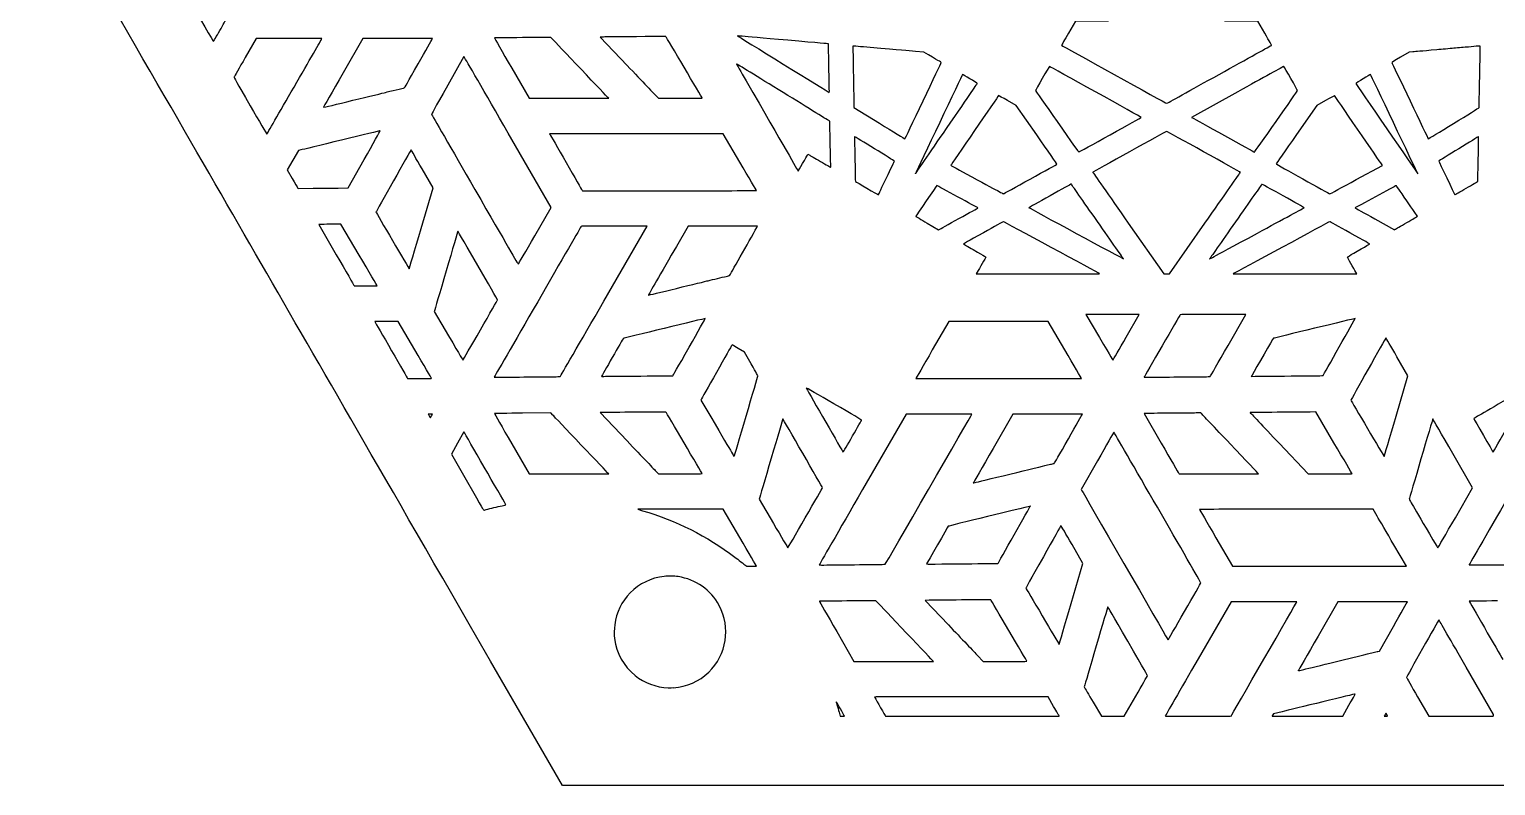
# Model space of a CAD drawing. Extents: x 18 to 192, y 74 to 223.
# Drawn here: x 23.5 to 128.6, y 73.5 to 127.7 of the extents above; entities that cross this region are included whole.
import ezdxf

# ---------------------------------------------------------------- set-up
doc = ezdxf.new("R2010")
doc.units = 0
doc.layers.add('Layer_1', color=7, linetype='CONTINUOUS')

msp = doc.modelspace()

# ---------------------------------------------------------------- linework, layer by layer
at = {"layer": 'Layer_1', "color": 7}
for points in [[(100.85124, 128.25055), (98.467465, 128.25755), (97.970295, 127.39705)], [(112.02746, 127.39705), (111.53004, 128.25755), (109.14641, 128.25055)], [(64.671635, 127.11908), (64.419915, 127.11508), (66.363245, 125.07602)], [(44.473175, 126.96144), (44.498175, 127.00934), (42.140085, 127.00534), (39.781985, 127.00134), (38.999015, 125.64667)], [(52.387025, 126.95636), (52.414425, 127.00926), (49.925525, 127.00926), (47.436615, 127.00926), (46.016455, 124.54924)], [(61.035735, 126.93355), (60.887565, 127.0896), (58.872305, 127.0721)], [(87.938565, 125.83947), (87.599905, 126.03325), (87.007235, 126.08455)], [(122.64489, 126.05234), (122.38383, 126.02854), (121.75913, 125.66879)], [(54.717155, 125.64484), (54.669355, 125.72674), (53.504785, 123.66941)], [(58.088475, 124.88795), (59.332205, 122.73365), (62.183555, 122.73365), (65.034905, 122.73365), (64.984685, 122.78653)], [(82.564755, 124.26346), (82.604555, 122.06539), (84.424245, 120.94603)], [(42.500735, 123.5389), (42.500785, 123.53978)], [(80.838835, 123.51348), (80.838965, 123.5135)], [(110.09493, 123.19297), (106.79573, 121.36684), (106.89921, 121.30974)], [(68.453135, 122.88527), (68.599705, 122.73358), (70.167005, 122.73358)], [(95.699215, 120.1174), (94.236835, 122.20443), (93.607195, 122.56775)], [(116.39109, 122.56781), (115.76184, 122.20464), (114.30763, 120.12916)], [(125.56066, 120.93643), (125.56062, 120.93628)], [(59.743315, 112.89569), (60.910005, 114.91814), (57.837485, 120.24053)], [(74.427175, 118.1666), (73.234785, 120.19294), (67.015445, 120.19326), (60.796105, 120.19358), (60.836705, 120.12658)], [(42.979395, 119.03357), (42.808895, 118.99287), (42.409975, 118.30199), (42.011055, 117.61111), (42.367005, 116.9938)], [(79.277585, 118.66641), (79.312685, 118.72671), (79.406385, 118.67451)], [(45.668735, 116.3081), (46.367235, 116.3171), (47.521045, 118.35623)], [(51.604885, 113.42076), (52.453975, 116.31364), (51.670215, 117.67155)], [(118.59097, 116.91258), (120.46893, 117.92843), (120.39473, 118.03442)], [(42.751795, 116.32869), (42.780695, 116.28089), (43.875495, 116.28989)], [(45.668785, 116.30799), (45.668735, 116.3081)], [(63.126905, 116.16135), (63.154705, 116.11545), (69.391835, 116.11545)], [(44.663305, 113.70556), (44.271715, 113.69506), (45.521765, 111.52901)], [(47.153585, 111.50988), (45.858555, 113.70956), (45.456725, 113.71256)], [(64.682165, 108.19922), (67.781345, 113.56849), (65.428815, 113.57249)], [(75.654435, 113.49435), (75.699835, 113.57545), (73.209635, 113.57545), (70.719445, 113.57545), (69.886525, 112.13259)], [(87.850395, 113.79979), (88.672345, 113.32559), (88.716545, 113.34819)], [(102.25295, 113.79391), (104.79865, 110.16064), (104.99917, 110.16064), (105.19968, 110.16064), (107.74227, 113.78921)], [(119.91797, 114.10236), (121.32522, 113.32395), (121.38182, 113.35775)], [(46.792095, 109.3312), (46.812395, 109.2995), (47.630515, 109.2995)], [(48.448635, 109.3045), (48.448625, 109.30502)], [(91.429325, 110.27706), (91.361025, 110.16064), (95.795195, 110.16088)], [(109.83901, 110.20186), (109.76851, 110.16126), (114.20267, 110.16095), (118.63683, 110.16064), (118.56853, 110.27706), (118.56848, 110.27706)], [(52.553505, 107.52054), (52.537505, 107.46984), (53.564635, 105.72516)], [(100.17479, 107.25066), (99.226355, 107.24666), (100.18647, 105.61393)], [(102.11256, 105.64236), (103.0387, 107.24666), (102.08096, 107.25066)], [(109.4158, 105.04097), (110.68916, 107.24676), (108.33847, 107.25076)], [(51.143845, 104.73311), (49.951455, 106.75932), (49.114035, 106.75958), (48.276605, 106.75983), (48.311305, 106.69983)], [(97.705195, 104.72639), (96.507495, 106.76039), (92.951375, 106.75639), (89.395255, 106.75239), (88.218885, 104.71494)], [(75.241025, 103.72613), (74.755535, 104.56575), (74.313165, 104.82202), (73.870785, 105.0783), (73.848085, 105.0408)], [(121.44293, 99.98672), (122.29022, 102.87244), (121.50581, 104.23129)], [(60.431945, 102.79327), (60.431945, 102.79279)], [(98.907605, 102.67945), (98.907605, 102.68025)], [(106.99848, 102.79322), (106.99848, 102.79279)], [(111.12, 102.90948), (111.0695, 102.81968), (111.35737, 102.82868)], [(113.91713, 102.85328), (113.91713, 102.85288)], [(71.659925, 101.17784), (71.633625, 101.13424), (72.347205, 99.92197)], [(52.258335, 100.12789), (52.102785, 100.12789), (52.122585, 100.09619)], [(52.342085, 99.99144), (52.341985, 99.99136)], [(61.028675, 100.05926), (60.887565, 100.20808), (58.872285, 100.19058)], [(64.685725, 100.23769), (64.419885, 100.23369), (66.356275, 98.20169)], [(88.698415, 100.12765), (86.343735, 100.12765), (83.228845, 94.73211)], [(96.479315, 100.12779), (93.992235, 100.12744), (92.574065, 97.67029)], [(103.69991, 100.17156), (103.40063, 100.16256), (104.6231, 98.04526)], [(107.49122, 100.16266), (107.44352, 100.21606), (107.20194, 100.20706)], [(116.98711, 98.07463), (115.6906, 100.27597), (115.27658, 100.27197)], [(54.725285, 98.74921), (54.669385, 98.84531), (54.217815, 98.0475), (53.766245, 97.24969), (54.912365, 95.2632)], [(58.088365, 98.00645), (59.332075, 95.85219), (62.183485, 95.85219), (65.034905, 95.85219), (64.984605, 95.90509), (64.984625, 95.90512)], [(113.06571, 98.04262), (115.15398, 95.85187), (116.71925, 95.85187)], [(100.05311, 96.77258), (98.893305, 94.7228), (98.938905, 94.6418)], [(125.68478, 92.70941), (126.92091, 94.85141), (125.49975, 97.31316)], [(68.446295, 96.01094), (68.599925, 95.85219), (70.167115, 95.85219)], [(93.780565, 95.83126), (93.780565, 95.83082)], [(105.8706, 95.88979), (105.8956, 95.85159), (108.73866, 95.85159)], [(111.58173, 95.85859), (111.58175, 95.85972)], [(118.28407, 95.86247), (118.28407, 95.86272)], [(75.838605, 94.10721), (75.813205, 94.03461), (76.838205, 92.29093)], [(74.427175, 91.28494), (73.234785, 93.31128), (70.179735, 93.31081), (67.124675, 93.31035), (67.463345, 93.21155)], [(120.08728, 92.80749), (119.7906, 93.31196), (113.57539, 93.31196)], [(98.168575, 86.56344), (99.011345, 89.43163), (98.230405, 90.78584)], [(108.53996, 91.26051), (109.71034, 89.23388), (115.95068, 89.23388), (122.19103, 89.23388), (121.2875, 90.76844)], [(83.013795, 89.34753), (83.013795, 89.34791)], [(90.569325, 89.41107), (90.569325, 89.41058)], [(74.850515, 89.27785), (74.899915, 89.23505), (75.264445, 89.23447)], [(84.330865, 86.59322), (84.164655, 86.76777), (82.439165, 86.75187)], [(87.998285, 86.79503), (87.705235, 86.78603), (89.379665, 85.02919)], [(111.98156, 86.69384), (109.62668, 86.69384), (107.27047, 82.61358)], [(119.76265, 86.69372), (117.27557, 86.69348), (115.85741, 84.23647)], [(81.369845, 84.55852), (82.604565, 82.41892), (85.453675, 82.41857), (88.302775, 82.41822), (88.275875, 82.44902), (88.275895, 82.449)], [(120.14216, 83.13403), (120.25708, 83.15703), (121.25341, 84.91726)], [(153.41935, 82.41423), (148.29179, 73.52829), (105.00557, 73.52772), (61.719345, 73.52716), (56.577075, 82.4348), (56.577075, 82.43581)], [(91.462085, 82.8455), (91.870075, 82.41864), (93.437135, 82.41864)], [(94.996825, 82.43784), (94.996825, 82.4374)], [(128.41339, 78.553), (128.42799, 78.6107), (126.47126, 82.00257)], [(69.664695, 80.54195), (69.664675, 80.54152)], [(96.907925, 79.19856), (96.507505, 79.87821), (90.293345, 79.87821)], [(99.735565, 79.50062), (100.32731, 78.49509), (101.1454, 78.49909), (101.96348, 78.50309), (102.7872, 79.9276)], [(122.98212, 79.87377), (123.77804, 78.49533), (126.08838, 78.49533), (128.39871, 78.49533), (128.41339, 78.553)], [(113.2756, 78.82222), (112.64818, 78.67052), (112.60188, 78.59352)], [(115.08685, 78.49532), (117.61828, 78.49532), (118.06602, 79.28615)], [(81.567825, 78.68225), (81.615925, 78.49528), (81.775935, 78.49528), (81.935945, 78.49528), (81.889245, 78.57742)], [(84.837105, 78.55485), (84.872105, 78.49485), (91.094945, 78.49485)], [(97.313075, 78.50665), (97.313045, 78.50712)], [(109.61685, 78.51331), (109.61685, 78.51296)], [(120.64883, 78.59057), (120.59633, 78.49527), (120.71865, 78.49527)]]:
    msp.add_lwpolyline(points, dxfattribs=at)
for points in [[(37.180875, 127.57837)], [(108.76039, 124.44124)], [(49.048355, 123.15518)], [(71.729605, 122.74518)], [(87.557605, 122.5466)], [(112.84606, 121.07202)], [(89.237355, 120.56821)], [(100.95607, 120.12192)], [(78.929025, 118.06276)], [(84.931955, 117.03106)], [(95.234015, 116.95458)], [(118.591, 116.91258)], [(122.94232, 117.44545)], [(75.624275, 116.12785)], [(126.46188, 116.29172)], [(90.124065, 114.12578)], [(100.04482, 113.91593)], [(122.20394, 113.83277)], [(51.604885, 113.42076)], [(59.743335, 112.89565)], [(111.50412, 113.08098)], [(100.18703, 110.18728)], [(69.896235, 109.12457)], [(55.850025, 106.15248)], [(102.11256, 105.64236)], [(52.347545, 102.68716)], [(67.336345, 102.85205)], [(74.879715, 99.96559)], [(121.44293, 99.98672)], [(82.503985, 98.55744)], [(71.729605, 95.86369)], [(56.269805, 93.29004)], [(79.116005, 92.69041)], [(125.6848, 92.70941)], [(75.624285, 89.24627)], [(98.168545, 86.56345)], [(106.28914, 85.99523)], [(114.73063, 81.82498)], [(120.83629, 78.50587)]]:
    msp.add_lwpolyline(points, close=True, dxfattribs=at)
for points in [[(56.577075, 82.43581), (40.906075, 109.5817), (39.431565, 112.13575), (23.534385, 139.67018)], [(32.709235, 133.72681), (32.760335, 133.61805), (36.717205, 126.78698), (36.724645, 126.79473)], [(37.180875, 127.57837), (37.426745, 128.00425), (37.624125, 128.36103), (37.619915, 128.37199)], [(36.724645, 126.79473), (36.729645, 126.79973), (36.935195, 127.15283), (37.180875, 127.57837)], [(67.018845, 127.14178), (65.866325, 127.13148), (64.810075, 127.12118), (64.671635, 127.11908)], [(69.137255, 127.13778), (69.116255, 127.15858), (68.940875, 127.15888), (67.018845, 127.14178)], [(71.729605, 122.74523), (71.713005, 122.78633), (69.155665, 127.11955), (69.137255, 127.13778)], [(74.262605, 127.20204), (74.258605, 127.19804), (80.826165, 123.1581), (80.836835, 123.15763)], [(74.801135, 127.15664), (74.506215, 127.18274), (74.263875, 127.20314), (74.262605, 127.20204)], [(78.646415, 126.81876), (76.450115, 127.01141), (75.319525, 127.11076), (74.801135, 127.15664)], [(97.970295, 127.39705), (97.696855, 126.92378), (97.477335, 126.5321), (97.482485, 126.52665)], [(112.50839, 126.52111), (112.52079, 126.53271), (112.40039, 126.75191), (112.02746, 127.39705)], [(42.500785, 123.53978), (43.571825, 125.39534), (44.459395, 126.93508), (44.473175, 126.96144)], [(51.392915, 125.196), (51.924605, 126.13509), (52.371955, 126.92726), (52.387025, 126.95636)], [(56.850895, 127.0484), (56.847895, 127.0454), (57.404425, 126.07282), (58.088475, 124.88795)], [(58.872305, 127.0721), (57.763915, 127.0621), (56.854275, 127.0518), (56.850895, 127.0484)], [(63.059185, 124.80847), (62.027775, 125.89143), (61.117225, 126.84772), (61.035735, 126.93355)], [(80.773165, 126.62314), (80.764165, 126.63214), (80.614245, 126.64614), (78.646415, 126.81876)], [(80.806665, 125.24186), (80.793365, 125.99649), (80.778265, 126.61807), (80.773165, 126.62314)], [(82.532455, 126.46911), (82.528455, 126.46511), (82.542855, 125.4724), (82.564755, 124.26346)], [(83.771745, 126.3683), (83.094295, 126.4279), (82.536625, 126.47327), (82.532455, 126.46911)], [(87.007235, 126.08455), (86.409795, 126.13625), (86.019625, 126.17055), (83.771745, 126.3683)], [(97.482485, 126.52665), (97.510785, 126.49675), (104.98843, 122.3677), (105.00683, 122.37184)], [(108.76039, 124.44124), (110.81272, 125.57667), (112.49932, 126.51262), (112.50839, 126.52111)], [(124.36644, 126.20438), (123.14482, 126.09726), (122.90481, 126.07606), (122.64489, 126.05234)], [(125.57294, 126.31038), (125.2625, 126.28308), (124.71957, 126.23538), (124.36644, 126.20438)], [(126.62422, 126.40288), (126.35646, 126.37938), (125.88339, 126.33768), (125.57294, 126.31038)], [(127.28458, 126.46108), (127.18918, 126.45308), (126.89198, 126.42638), (126.62422, 126.40288)], [(127.46546, 126.46908), (127.46146, 126.47308), (127.38006, 126.46947), (127.28458, 126.46108)], [(127.38046, 122.06164), (127.39636, 122.07784), (127.48066, 126.45383), (127.46546, 126.46908)], [(38.999015, 125.64667), (38.568385, 124.90161), (38.209615, 124.27882), (38.201765, 124.2627)], [(50.393445, 123.47888), (50.419145, 123.48688), (50.634235, 123.85598), (51.392915, 125.196)], [(57.837485, 120.24053), (56.147605, 123.16784), (54.743455, 125.59978), (54.717155, 125.64484)], [(66.363245, 125.07602), (67.432085, 123.95454), (68.372535, 122.96871), (68.453135, 122.88527)], [(74.189095, 125.1948), (74.186095, 125.1918), (74.496255, 124.64852), (74.878075, 123.98654)], [(77.524565, 123.14878), (75.692945, 124.27665), (74.191985, 125.19737), (74.189095, 125.1948)], [(80.838965, 123.5135), (80.834965, 123.70947), (80.819965, 124.48723), (80.806665, 125.24186)], [(87.557615, 122.54664), (88.269885, 124.04259), (88.855075, 125.27608), (88.858045, 125.28772)], [(88.858045, 125.28772), (88.863045, 125.30902), (88.818445, 125.33602), (87.938565, 125.83947)], [(96.605725, 125.01255), (96.586725, 125.01255), (95.606775, 123.30697), (95.612525, 123.28394)], [(103.18786, 121.36213), (103.19686, 121.37113), (96.630875, 125.01255), (96.605725, 125.01255)], [(113.40354, 125.00877), (113.39854, 125.01477), (111.90949, 124.19733), (110.09493, 123.19297)], [(114.38197, 123.291), (114.38214, 123.3135), (113.43816, 124.97082), (113.40354, 125.00877)], [(121.75913, 125.66879), (121.31435, 125.41265), (121.13597, 125.30294), (121.13978, 125.28787)], [(121.13978, 125.28787), (121.15098, 125.24347), (123.73579, 119.82687), (123.74577, 119.82687)], [(38.201765, 124.2627), (38.189565, 124.2376), (38.357125, 123.93956), (39.362055, 122.19895)], [(46.016455, 124.54924), (45.235365, 123.19623), (44.596295, 122.08615), (44.596295, 122.0824)], [(64.984685, 122.78653), (64.957085, 122.81563), (64.090595, 123.7255), (63.059185, 124.80847)], [(74.878075, 123.98654), (77.554515, 119.34625), (78.611415, 117.51585), (78.613365, 117.51754)], [(90.379775, 124.42453), (90.374775, 124.41953), (87.147675, 117.64439), (87.053995, 117.44229)], [(91.441955, 123.81378), (91.416155, 123.83738), (90.385325, 124.43011), (90.379775, 124.42453)], [(105.00683, 122.37184), (105.01893, 122.37484), (106.70805, 123.3058), (108.76039, 124.44124)], [(119.61814, 124.42443), (119.60704, 124.43563), (118.54597, 123.80824), (118.54953, 123.7926)], [(122.94232, 117.44545), (122.84902, 117.64648), (119.62292, 124.41963), (119.61814, 124.42443)], [(40.545015, 120.16483), (40.550015, 120.16501), (41.429705, 121.68334), (42.500735, 123.5389)], [(46.709435, 122.58805), (47.871665, 122.8699), (48.924175, 123.12511), (49.048355, 123.15518)], [(49.048345, 123.1552), (49.172525, 123.1853), (49.518595, 123.26822), (49.817405, 123.33954)], [(49.817405, 123.33954), (50.116205, 123.41084), (50.375425, 123.47356), (50.393445, 123.47888)], [(53.504785, 123.66941), (52.525715, 121.93978), (52.342155, 121.60703), (52.352345, 121.58035)], [(80.868885, 121.09267), (80.860885, 121.09567), (79.356185, 122.0209), (77.524565, 123.14878)], [(80.836835, 123.15763), (80.842835, 123.15738), (80.843835, 123.31751), (80.838835, 123.51348)], [(89.237395, 120.56821), (90.993635, 123.11993), (91.456125, 123.80081), (91.441955, 123.81378)], [(92.968055, 122.92053), (92.931055, 122.87953), (89.549985, 117.95303), (89.548775, 117.93842)], [(93.607195, 122.56775), (93.260895, 122.76757), (92.973285, 122.92632), (92.968055, 122.92053)], [(95.612525, 123.28394), (95.615525, 123.27234), (96.308975, 122.27652), (97.153735, 121.0711)], [(112.84606, 121.07203), (113.69069, 122.27694), (114.38185, 123.27548), (114.38197, 123.291)], [(117.02997, 122.92047), (117.02497, 122.92647), (116.73718, 122.76755), (116.39109, 122.56781)], [(118.68005, 120.52518), (117.77781, 121.83681), (117.03527, 122.91469), (117.02997, 122.92047)], [(118.54953, 123.7926), (118.55353, 123.7769), (122.98612, 117.32903), (122.99332, 117.32903)], [(39.362055, 122.19895), (40.008065, 121.08001), (40.540395, 120.16465), (40.545015, 120.16483)], [(44.596295, 122.0824), (44.596295, 122.0784), (45.547205, 122.30619), (46.709435, 122.58805)], [(70.167005, 122.73358), (71.029025, 122.73358), (71.732195, 122.73858), (71.729605, 122.74518)], [(86.253245, 119.82668), (86.258245, 119.82668), (86.845335, 121.05064), (87.557605, 122.5466)], [(125.56062, 120.93628), (126.55304, 121.54654), (127.37197, 122.05295), (127.38046, 122.06164)], [(52.352345, 121.58035), (52.359345, 121.56295), (53.755125, 119.13938), (55.454805, 116.19475)], [(80.938985, 117.7976), (80.950285, 117.8127), (80.880585, 121.08815), (80.868885, 121.09267)], [(84.424245, 120.94603), (85.425075, 120.33039), (86.248125, 119.82668), (86.253245, 119.82668)], [(97.153735, 121.0711), (98.258345, 119.4949), (98.695845, 118.88111), (98.711625, 118.88544)], [(100.95607, 120.12192), (102.17844, 120.79867), (103.18275, 121.35677), (103.18786, 121.36213)], [(106.89921, 121.30974), (106.95611, 121.27834), (107.9647, 120.71946), (109.14051, 120.06778)], [(111.29436, 118.8821), (111.30336, 118.88164), (112.00143, 119.8671), (112.84606, 121.07202)], [(123.74577, 119.82687), (123.75177, 119.82687), (124.56824, 120.32617), (125.56066, 120.93643)], [(48.667295, 120.40292), (48.663295, 120.40692), (47.420015, 120.10983), (45.904815, 119.74237)], [(47.521045, 118.35623), (48.155645, 119.47775), (48.671455, 120.39876), (48.667295, 120.40292)], [(60.836705, 120.12658), (60.859005, 120.08968), (61.377175, 119.19277), (61.988175, 118.13338)], [(82.645535, 119.99232), (82.636535, 119.98332), (82.697935, 116.79885), (82.707435, 116.78203)], [(85.501355, 118.23975), (85.485955, 118.25455), (82.648835, 119.99563), (82.645535, 119.99232)], [(87.006695, 117.33088), (87.010695, 117.33588), (88.014985, 118.79217), (89.237355, 120.56821)], [(97.150305, 118.0196), (97.156305, 118.0256), (96.503515, 118.96953), (95.699215, 120.1174)], [(98.711625, 118.88544), (98.723725, 118.88844), (99.733695, 119.44516), (100.95607, 120.12192)], [(104.99891, 120.36646), (104.97991, 120.3661), (99.719325, 117.45201), (99.712555, 117.43811)], [(110.28772, 117.43028), (110.29072, 117.44318), (105.0242, 120.36693), (104.99891, 120.36646)], [(109.14051, 120.06778), (110.31632, 119.41611), (111.28555, 118.88255), (111.29436, 118.8821)], [(114.30763, 120.12916), (113.50783, 118.98765), (112.85147, 118.046), (112.84907, 118.03659)], [(120.39473, 118.03442), (120.35393, 118.09272), (119.5823, 119.21355), (118.68005, 120.52518)], [(127.35253, 119.99205), (127.34953, 119.99505), (124.51164, 118.25376), (124.49645, 118.23965)], [(127.32743, 118.38703), (127.34333, 119.26772), (127.35463, 119.98998), (127.35253, 119.99205)], [(45.904815, 119.74237), (44.389615, 119.3749), (43.073175, 119.05594), (42.979395, 119.03357)], [(50.884025, 119.0324), (50.880025, 119.0374), (48.371415, 114.60261), (48.366425, 114.58199)], [(51.670215, 117.67155), (51.239135, 118.4184), (50.885355, 119.03079), (50.884025, 119.0324)], [(61.988175, 118.13338), (62.599165, 117.07399), (63.111595, 116.18658), (63.126905, 116.16135)], [(75.624275, 116.12786), (75.621275, 116.13486), (75.082995, 117.05211), (74.427175, 118.1666)], [(78.613365, 117.51754), (78.614365, 117.51854), (78.756645, 117.76396), (78.929025, 118.06276)], [(78.929025, 118.06281), (79.101415, 118.36162), (79.258265, 118.63324), (79.277585, 118.66641)], [(79.406385, 118.67451), (79.457885, 118.64581), (79.823145, 118.43584), (80.217995, 118.20791)], [(80.217995, 118.20791), (80.612845, 117.97998), (80.937295, 117.79534), (80.938985, 117.7976)], [(84.931945, 117.03106), (85.247315, 117.69373), (85.503555, 118.23764), (85.501355, 118.23975)], [(89.548775, 117.93842), (89.547895, 117.92782), (89.812345, 117.77641), (90.168125, 117.58393)], [(95.234015, 116.95458), (96.281765, 117.53443), (97.144095, 118.01369), (97.150305, 118.0196)], [(112.84907, 118.03659), (112.84407, 118.01879), (116.67082, 115.8886), (116.69799, 115.89383)], [(124.49645, 118.23965), (124.48945, 118.23265), (125.64165, 115.82078), (125.64976, 115.82495)], [(127.28243, 116.77013), (127.29413, 116.78133), (127.30673, 117.23466), (127.32743, 118.38703)], [(42.367005, 116.9938), (42.562775, 116.65428), (42.735935, 116.35498), (42.751795, 116.32869)], [(82.707435, 116.78203), (82.716435, 116.76613), (84.349615, 115.81639), (84.355965, 115.82338)], [(84.355965, 115.82338), (84.356965, 115.82538), (84.616575, 116.36839), (84.931955, 117.03106)], [(87.053995, 117.44229), (87.023495, 117.37649), (87.002295, 117.32639), (87.006695, 117.33088)], [(90.168125, 117.58393), (92.800355, 116.15986), (93.302475, 115.89036), (93.314905, 115.89502)], [(93.314905, 115.89502), (93.322905, 115.89802), (94.186265, 116.37473), (95.234015, 116.95458)], [(99.712555, 117.43811), (99.709555, 117.43211), (100.85281, 115.79221), (102.25295, 113.79391)], [(107.74227, 113.78921), (109.1407, 115.78492), (110.28615, 117.4234), (110.28772, 117.43028)], [(116.69799, 115.89383), (116.70599, 115.89583), (117.55812, 116.35387), (118.591, 116.91258)], [(122.99332, 117.32903), (122.99532, 117.32903), (122.97202, 117.38143), (122.94232, 117.44545)], [(126.4619, 116.29172), (126.90429, 116.54625), (127.27352, 116.76153), (127.28243, 116.77013)], [(43.875495, 116.28989), (44.477625, 116.29489), (45.284615, 116.30299), (45.668785, 116.30799)], [(55.454805, 116.19475), (57.746875, 112.22384), (58.549205, 110.84506), (58.560895, 110.85704)], [(69.391835, 116.11545), (72.970985, 116.11545), (75.626965, 116.12045), (75.624275, 116.12785)], [(88.546575, 116.47832), (88.532675, 116.48132), (87.040205, 114.3235), (87.031955, 114.28875)], [(91.487085, 114.88782), (91.486765, 114.89582), (88.569665, 116.47381), (88.546575, 116.47832)], [(96.649395, 115.7506), (95.813545, 115.28771), (95.134095, 114.90469), (95.139505, 114.89944)], [(98.170965, 116.59021), (98.169965, 116.59121), (97.485245, 116.21349), (96.649395, 115.7506)], [(100.04482, 113.91593), (99.015215, 115.38569), (98.171975, 116.58911), (98.170965, 116.59021)], [(111.80811, 116.56205), (111.79651, 116.54535), (110.95336, 115.34215), (109.93456, 113.88818)], [(113.34909, 115.751), (111.84945, 116.58117), (111.829, 116.59193), (111.80811, 116.56205)], [(114.85868, 114.89952), (114.86468, 114.90552), (114.18498, 115.28827), (113.34909, 115.751)], [(121.4454, 116.47393), (121.4094, 116.46183), (118.51124, 114.89532), (118.51098, 114.88782)], [(122.21446, 115.39251), (121.67636, 116.1757), (121.46063, 116.47905), (121.4454, 116.47393)], [(125.64976, 115.82495), (125.65376, 115.82695), (126.0195, 116.0372), (126.46188, 116.29172)], [(48.366425, 114.58199), (48.361425, 114.56229), (50.730495, 110.52738), (50.746635, 110.5277)], [(90.124025, 114.12582), (90.873865, 114.54104), (91.487245, 114.88394), (91.487085, 114.88782)], [(95.139505, 114.89944), (95.155505, 114.88394), (101.90818, 111.23515), (101.9127, 111.23959)], [(111.50412, 113.08098), (113.34351, 114.07559), (114.85306, 114.89393), (114.85868, 114.89952)], [(118.51098, 114.88782), (118.51084, 114.88382), (119.14399, 114.53048), (119.91797, 114.10236)], [(122.9659, 114.28898), (122.9639, 114.29698), (122.6258, 114.79382), (122.21446, 115.39251)], [(45.456725, 113.71256), (45.235725, 113.71456), (44.878685, 113.71156), (44.663305, 113.70556)], [(63.066175, 113.56549), (63.060175, 113.55949), (61.657805, 111.13234), (59.948805, 108.17147)], [(65.428815, 113.57249), (64.134925, 113.57449), (63.071735, 113.57149), (63.066175, 113.56549)], [(73.687635, 110.04093), (73.698935, 110.04393), (75.090315, 112.48704), (75.654435, 113.49435)], [(87.031955, 114.28875), (87.029955, 114.28075), (87.398325, 114.0606), (87.850395, 113.79979)], [(88.716545, 113.34819), (88.740845, 113.36069), (89.374215, 113.71056), (90.124065, 114.12578)], [(93.315135, 113.90009), (93.310135, 113.90009), (92.662105, 113.54336), (91.874415, 113.10735)], [(100.18702, 110.1873), (100.12072, 110.2283), (93.324735, 113.90009), (93.315135, 113.90009)], [(101.9127, 111.23959), (101.9147, 111.24159), (101.07442, 112.44618), (100.04482, 113.91593)], [(109.93456, 113.88818), (108.91575, 112.43421), (108.08218, 111.24183), (108.08218, 111.23846)], [(116.68463, 113.90009), (116.67563, 113.90009), (109.97019, 110.27734), (109.83901, 110.20186)], [(118.12466, 113.10769), (117.3373, 113.54351), (116.68929, 113.90009), (116.68463, 113.90009)], [(121.38182, 113.35775), (121.41292, 113.37635), (121.78289, 113.59011), (122.20394, 113.83277)], [(122.2039, 113.8328), (122.62496, 114.07545), (122.96786, 114.28074), (122.9659, 114.28898)], [(50.746635, 110.5277), (50.751635, 110.52784), (51.137885, 111.82968), (51.604885, 113.42076)], [(54.232245, 113.21082), (54.227245, 113.20582), (53.851165, 111.93472), (53.396385, 110.38638)], [(57.075215, 108.29216), (57.075215, 108.31916), (54.242025, 113.22092), (54.232245, 113.21082)], [(58.560895, 110.85704), (58.569895, 110.86604), (59.101655, 111.78331), (59.743335, 112.89565)], [(91.874415, 113.10735), (90.753075, 112.48666), (90.446205, 112.31105), (90.460415, 112.29814)], [(108.08218, 111.23846), (108.08218, 111.23046), (107.80937, 111.08312), (111.50412, 113.08098)], [(119.53773, 112.29843), (119.55243, 112.31183), (119.26178, 112.47827), (118.12466, 113.10769)], [(45.521765, 111.52901), (46.209285, 110.33768), (46.780935, 109.34867), (46.792095, 109.3312)], [(48.448625, 109.30502), (48.448625, 109.30802), (47.865855, 110.30006), (47.153585, 111.50988)], [(69.886525, 112.13259), (69.428425, 111.33901), (68.786885, 110.22776), (68.460895, 109.66314)], [(90.460415, 112.29814), (90.470415, 112.28914), (90.779285, 112.10847), (91.146835, 111.89681)], [(91.146835, 111.89681), (92.076315, 111.36153), (92.055055, 111.37441), (92.046385, 111.35179)], [(92.046385, 111.35179), (92.039385, 111.33379), (91.589185, 110.54953), (91.429325, 110.27706)], [(117.95161, 111.3513), (117.94361, 111.3725), (118.03741, 111.4292), (118.94774, 111.95285)], [(118.56848, 110.27706), (118.41079, 110.54584), (117.95837, 111.33368), (117.95161, 111.3513)], [(118.94774, 111.95285), (119.26206, 112.13365), (119.52756, 112.28916), (119.53773, 112.29843)], [(53.396385, 110.38638), (52.941605, 108.83804), (52.562315, 107.54841), (52.553505, 107.52054)], [(47.630515, 109.2995), (48.080475, 109.2995), (48.448635, 109.3015), (48.448635, 109.3045)], [(68.460895, 109.66314), (68.134895, 109.09852), (67.871765, 108.63656), (67.876165, 108.63656)], [(69.896275, 109.12462), (71.002915, 109.39303), (72.025825, 109.64111), (72.169405, 109.67591)], [(72.169405, 109.67591), (72.312985, 109.71071), (72.608255, 109.78245), (72.825565, 109.83534)], [(72.825565, 109.83534), (73.042875, 109.88824), (73.322275, 109.95518), (73.446455, 109.98413)], [(73.446455, 109.98413), (73.570635, 110.01313), (73.679165, 110.03863), (73.687635, 110.04093)], [(95.795195, 110.16088), (100.12008, 110.16111), (100.22832, 110.16177), (100.18703, 110.18728)], [(55.850005, 106.1525), (56.523875, 107.32025), (57.075215, 108.28309), (57.075215, 108.29216)], [(61.569875, 102.81599), (61.576875, 102.82399), (62.977615, 105.24611), (64.682165, 108.19922)], [(67.876165, 108.63656), (67.880165, 108.63656), (68.789595, 108.85617), (69.896235, 109.12457)], [(59.948805, 108.17147), (58.239815, 105.21061), (56.838175, 102.78245), (56.834055, 102.77557)], [(102.08096, 107.25066), (101.5542, 107.25266), (100.69642, 107.25266), (100.17479, 107.25066)], [(105.97134, 107.23666), (105.95314, 107.21706), (103.41507, 102.8211), (103.40138, 102.78542)], [(108.33847, 107.25076), (106.46945, 107.25376), (105.98441, 107.25076), (105.97134, 107.23666)], [(48.311305, 106.69983), (48.330405, 106.66683), (48.858825, 105.75086), (49.485645, 104.6643)], [(54.608285, 104.00489), (54.617285, 104.01829), (55.176155, 104.98473), (55.850025, 106.15248)], [(71.952935, 106.96704), (71.946935, 106.97304), (66.089435, 105.55373), (66.082745, 105.54507)], [(70.804225, 104.92091), (71.438735, 106.04356), (71.955655, 106.96432), (71.952935, 106.96704)], [(118.50751, 106.96496), (118.50051, 106.97196), (112.68452, 105.56547), (112.65653, 105.54975)], [(116.20541, 102.88918), (116.23731, 102.92888), (118.51359, 106.95889), (118.50751, 106.96496)], [(53.564635, 105.72516), (54.438765, 104.24034), (54.594225, 103.98411), (54.608285, 104.00489)], [(66.082745, 105.54507), (66.066045, 105.52347), (64.521175, 102.83685), (64.521175, 102.82944)], [(73.848085, 105.0408), (73.835585, 105.0201), (73.344045, 104.15234), (72.755775, 103.11235)], [(100.18647, 105.61393), (101.07642, 104.10052), (101.14803, 103.98328), (101.1665, 104.00963)], [(101.1665, 104.00963), (101.1774, 104.02523), (101.60318, 104.76), (102.11256, 105.64236)], [(108.12574, 102.81849), (108.13474, 102.82749), (108.71544, 103.82779), (109.4158, 105.04097)], [(112.65653, 105.54975), (112.64213, 105.54175), (111.39699, 103.40211), (111.12, 102.90948)], [(120.71129, 105.5789), (120.67869, 105.5427), (118.19876, 101.13962), (118.20244, 101.12452)], [(121.50581, 104.23129), (121.07439, 104.97865), (120.71685, 105.58508), (120.71129, 105.5789)], [(49.485645, 104.6643), (50.112465, 103.57774), (50.628065, 102.68398), (50.631425, 102.67816)], [(52.347515, 102.68725), (52.341515, 102.69805), (51.799655, 103.61869), (51.143845, 104.73311)], [(69.622345, 102.87344), (69.642945, 102.87844), (69.961975, 103.4307), (70.804225, 104.92091)], [(88.218885, 104.71494), (87.571875, 103.59434), (87.042515, 102.67517), (87.042515, 102.67235)], [(98.907605, 102.68025), (98.904605, 102.68725), (98.363935, 103.60769), (97.705195, 104.72639)], [(72.755775, 103.11235), (72.167505, 102.07236), (71.674365, 101.20183), (71.659925, 101.17784)], [(75.719785, 102.84419), (75.725785, 102.87999), (75.651085, 103.01691), (75.241025, 103.72613)], [(50.631425, 102.67816), (50.634425, 102.67216), (51.024835, 102.66756), (51.498185, 102.66756)], [(51.498185, 102.66756), (52.229515, 102.66756), (52.357135, 102.67056), (52.347545, 102.68716)], [(56.834055, 102.77557), (56.830055, 102.76857), (57.345875, 102.76757), (58.066845, 102.77357)], [(58.066845, 102.77357), (58.748995, 102.77957), (59.813295, 102.78817), (60.431945, 102.79327)], [(60.431945, 102.79279), (61.142315, 102.79879), (61.561595, 102.80719), (61.569875, 102.81599)], [(64.521175, 102.82944), (64.521175, 102.82444), (64.646595, 102.82344), (64.799875, 102.82855)], [(64.799875, 102.82855), (64.953155, 102.83355), (66.094565, 102.84385), (67.336345, 102.85205)], [(67.336345, 102.85204), (68.578125, 102.86004), (69.606825, 102.86994), (69.622345, 102.87344)], [(74.879735, 99.96552), (75.338065, 101.52551), (75.716085, 102.82091), (75.719785, 102.84419)], [(79.170965, 102.01133), (79.167965, 102.00833), (81.450605, 98.04308), (81.817775, 97.41362)], [(81.169145, 100.86413), (80.072675, 101.49739), (79.173495, 102.01363), (79.170965, 102.01133)], [(87.042515, 102.67235), (87.042515, 102.66935), (89.713215, 102.66735), (92.977415, 102.66735)], [(92.977415, 102.66735), (96.286325, 102.66735), (98.910225, 102.67235), (98.907605, 102.67945)], [(103.40138, 102.78542), (103.39338, 102.76502), (103.50469, 102.76402), (104.64035, 102.77362)], [(104.64035, 102.77362), (105.32651, 102.77962), (106.38767, 102.78822), (106.99848, 102.79322)], [(106.99848, 102.79279), (107.82398, 102.79979), (108.11333, 102.80609), (108.12574, 102.81849)], [(111.35737, 102.82868), (111.5157, 102.83368), (112.6676, 102.84448), (113.91713, 102.85328)], [(113.91713, 102.85288), (115.86618, 102.86658), (116.19135, 102.87168), (116.20541, 102.88918)], [(83.155545, 99.69404), (83.160545, 99.70684), (82.528445, 100.07908), (81.169145, 100.86413)], [(118.20244, 101.12452), (118.21244, 101.08402), (120.57788, 97.0816), (120.58644, 97.09095)], [(130.2958, 101.71055), (127.8822, 100.31808), (127.00515, 99.80869), (127.00515, 99.79932)], [(52.122585, 100.09619), (52.133485, 100.07869), (52.169085, 100.01789), (52.201785, 99.96104)], [(52.201785, 99.96104), (52.234485, 99.90414), (52.263185, 99.85973), (52.265685, 99.86224)], [(52.413885, 100.12189), (52.413885, 100.12489), (52.343885, 100.12789), (52.258335, 100.12789)], [(52.265685, 99.86224), (52.268685, 99.86524), (52.302485, 99.92294), (52.342085, 99.99144)], [(52.341985, 99.99136), (52.381485, 100.05986), (52.413885, 100.11862), (52.413885, 100.12189)], [(56.850825, 100.16688), (56.847825, 100.16388), (57.404325, 99.19129), (58.088365, 98.00645)], [(58.872285, 100.19058), (57.763875, 100.18058), (56.854215, 100.17028), (56.850825, 100.16688)], [(63.052065, 97.93424), (62.016815, 99.02114), (61.106285, 99.9774), (61.028675, 100.05926)], [(67.032955, 100.26029), (65.888195, 100.24999), (64.831935, 100.23979), (64.685725, 100.23769)], [(69.137215, 100.25629), (69.116315, 100.27699), (68.939255, 100.27729), (67.032955, 100.26029)], [(71.729605, 95.86372), (71.712605, 95.90532), (69.155515, 100.23819), (69.137215, 100.25629)], [(72.347205, 99.92197), (74.087235, 96.96593), (74.022635, 97.07387), (74.034825, 97.10231)], [(74.034825, 97.10231), (74.040825, 97.11711), (74.421385, 98.40561), (74.879715, 99.96559)], [(80.353845, 94.85118), (80.353845, 94.87388), (77.512285, 99.79478), (77.507825, 99.7798)], [(84.850135, 89.37931), (84.866435, 89.39641), (91.033455, 100.07648), (91.046145, 100.10955)], [(91.046145, 100.10955), (91.052145, 100.12425), (90.607085, 100.12765), (88.698415, 100.12765)], [(98.966405, 100.11879), (98.966405, 100.12379), (97.847215, 100.12779), (96.479315, 100.12779)], [(97.976295, 98.3606), (98.520855, 99.32271), (98.966405, 100.11389), (98.966405, 100.11879)], [(105.47977, 100.18936), (104.66546, 100.18436), (103.86452, 100.17636), (103.69991, 100.17156)], [(107.20194, 100.20706), (107.06907, 100.20206), (106.29409, 100.19436), (105.47977, 100.18936)], [(109.56033, 97.98808), (108.44855, 99.1547), (107.51745, 100.13327), (107.49122, 100.16266)], [(110.97973, 100.23527), (110.97873, 100.23427), (111.91716, 99.24754), (113.06571, 98.04262)], [(112.92229, 100.25267), (111.85514, 100.24367), (110.98099, 100.23637), (110.97973, 100.23527)], [(115.27658, 100.27197), (115.04887, 100.26997), (113.98944, 100.26117), (112.92229, 100.25267)], [(120.58644, 97.09095), (120.59144, 97.09695), (120.97692, 98.39957), (121.44293, 99.98672)], [(132.89545, 100.11051), (132.88065, 100.09451), (126.6804, 89.35994), (126.66856, 89.32986)], [(127.00515, 99.79932), (127.00515, 99.78382), (128.37915, 97.40435), (128.38803, 97.40441)], [(57.674495, 93.62971), (57.677495, 93.63271), (55.192835, 97.94566), (54.725285, 98.74921)], [(77.507825, 99.7798), (77.505825, 99.7728), (77.135195, 98.51052), (76.684115, 96.97382)], [(82.503985, 98.55749), (82.858395, 99.1723), (83.151595, 99.68374), (83.155545, 99.69404)], [(101.22207, 98.83164), (101.21707, 98.82664), (100.69099, 97.89995), (100.05311, 96.77258)], [(107.45815, 88.04362), (107.44915, 88.08222), (101.2304, 98.84007), (101.22207, 98.83164)], [(124.0708, 99.77471), (124.0601, 99.77444), (122.38786, 94.08964), (122.38561, 94.04579)], [(125.49975, 97.31316), (124.7181, 98.66712), (124.07508, 99.77482), (124.0708, 99.77471)], [(128.38803, 97.40441), (128.39203, 97.40441), (128.91261, 98.30058), (129.54514, 99.39584)], [(64.984625, 95.90512), (64.956925, 95.93422), (64.087325, 96.84733), (63.052065, 97.93424)], [(66.356275, 98.20169), (67.421285, 97.08409), (68.361795, 96.09825), (68.446295, 96.01094)], [(81.842175, 97.42062), (81.852175, 97.43102), (82.149575, 97.94264), (82.503985, 98.55744)], [(96.956765, 96.60004), (96.976865, 96.60804), (97.298555, 97.1632), (97.976295, 98.3606)], [(104.6231, 98.04526), (105.29547, 96.88074), (105.85684, 95.91078), (105.8706, 95.88979)], [(111.58175, 95.85972), (111.58175, 95.86372), (110.67211, 96.82145), (109.56033, 97.98808)], [(118.28407, 95.86272), (118.28382, 95.86872), (117.70019, 96.8639), (116.98711, 98.07463)], [(76.684115, 96.97382), (76.233035, 95.43712), (75.852555, 94.14715), (75.838605, 94.10721)], [(81.817775, 97.41362), (81.821775, 97.40662), (81.832575, 97.41062), (81.842175, 97.42062)], [(92.574065, 97.67029), (91.794075, 96.31887), (91.154055, 95.20859), (91.151805, 95.20302)], [(70.167115, 95.85219), (71.029075, 95.85219), (71.732195, 95.85719), (71.729605, 95.86369)], [(91.278805, 95.22462), (91.350905, 95.24202), (92.476705, 95.51506), (93.780565, 95.83126)], [(93.780565, 95.83082), (95.084435, 96.14702), (96.252835, 96.43044), (96.377015, 96.46064)], [(96.377015, 96.46064), (96.501195, 96.49084), (96.675815, 96.53204), (96.765065, 96.55214)], [(96.765065, 96.55214), (96.854265, 96.57224), (96.940585, 96.59384), (96.956765, 96.60004)], [(108.73866, 95.85159), (110.30235, 95.85159), (111.58173, 95.85459), (111.58173, 95.85859)], [(116.71925, 95.85187), (117.58015, 95.85187), (118.28432, 95.85687), (118.28407, 95.86247)], [(54.912365, 95.2632), (56.014745, 93.35255), (56.079545, 93.24144), (56.091615, 93.24144)], [(79.116035, 92.69041), (79.796835, 93.86972), (80.353845, 94.84207), (80.353845, 94.85118)], [(83.228845, 94.73211), (81.515655, 91.76456), (80.113955, 89.33214), (80.113955, 89.32673)], [(91.151805, 95.20302), (91.149805, 95.19702), (91.206705, 95.20702), (91.278805, 95.22462)], [(98.938905, 94.6418), (98.988405, 94.554), (104.88428, 84.33934), (105.02347, 84.10027)], [(56.269775, 93.29006), (56.534845, 93.36456), (57.089095, 93.50093), (57.395065, 93.56681)], [(57.395065, 93.56681), (57.546405, 93.59941), (57.672155, 93.62771), (57.674495, 93.62971)], [(95.241065, 93.53099), (95.241065, 93.53499), (95.218965, 93.52999), (92.172725, 92.79078)], [(92.922455, 89.43648), (92.927455, 89.44148), (95.241065, 93.52687), (95.241065, 93.53099)], [(122.38561, 94.04579), (122.38361, 94.01499), (122.79951, 93.30139), (124.35616, 90.66122)], [(56.091615, 93.24144), (56.094615, 93.24144), (56.174815, 93.26334), (56.269805, 93.29004)], [(67.463345, 93.21155), (69.844125, 92.51704), (72.094685, 91.38719), (74.074405, 89.8926)], [(77.870695, 90.54673), (77.874695, 90.54644), (78.435205, 91.5111), (79.116005, 92.69041)], [(92.172725, 92.79078), (90.636485, 92.41812), (89.371915, 92.10514), (89.362585, 92.09526)], [(113.57539, 93.31196), (109.99699, 93.31196), (107.36217, 93.30696), (107.36488, 93.29956)], [(107.36488, 93.29956), (107.36788, 93.29256), (107.89625, 92.37515), (108.53996, 91.26051)], [(121.2875, 90.76844), (120.79054, 91.61246), (120.25044, 92.53003), (120.08728, 92.80749)], [(124.43716, 90.55539), (124.44316, 90.56239), (125.00493, 91.5313), (125.6848, 92.70941)], [(76.838205, 92.29093), (77.401955, 91.33191), (77.866575, 90.54702), (77.870695, 90.54673)], [(89.362585, 92.09526), (89.345585, 92.07726), (87.821375, 89.44095), (87.808375, 89.40707)], [(97.440605, 92.1404), (97.435605, 92.14058), (96.864985, 91.1395), (96.172285, 89.91575)], [(98.230405, 90.78584), (97.800885, 91.53066), (97.445475, 92.14021), (97.440605, 92.1404)], [(75.624275, 89.24623), (75.621275, 89.25323), (75.082995, 90.17045), (74.427175, 91.28494)], [(124.35616, 90.66122), (124.39436, 90.59642), (124.43086, 90.54878), (124.43716, 90.55539)], [(74.074405, 89.8926), (74.314485, 89.71135), (74.732245, 89.38045), (74.850515, 89.27785)], [(80.113955, 89.32673), (80.113955, 89.32173), (80.356845, 89.32073), (80.653705, 89.32473)], [(80.653705, 89.32473), (80.950565, 89.32973), (82.012605, 89.33953), (83.013795, 89.34753)], [(83.013795, 89.34791), (84.388645, 89.35891), (84.838045, 89.36661), (84.850135, 89.37931)], [(87.808375, 89.40707), (87.799375, 89.38447), (87.665495, 89.38427), (90.569325, 89.41107)], [(90.569325, 89.41058), (91.861025, 89.42228), (92.919935, 89.43388), (92.922455, 89.43648)], [(96.172285, 89.91575), (95.202735, 88.20291), (94.915975, 87.68565), (94.926475, 87.66856)], [(126.66856, 89.32986), (126.66556, 89.32186), (126.88787, 89.32086), (127.21183, 89.32586)], [(127.21183, 89.32586), (127.51339, 89.33086), (128.57926, 89.34086), (129.58043, 89.34886)], [(69.015555, 88.50891), (68.073625, 88.40256), (67.224005, 87.99252), (66.579965, 87.33345)], [(70.010445, 88.48771), (69.739875, 88.52851), (69.276225, 88.53841), (69.015555, 88.50891)], [(72.950845, 86.42206), (72.356615, 87.53344), (71.267885, 88.29828), (70.010445, 88.48771)], [(75.264445, 89.23447), (75.467735, 89.23415), (75.626905, 89.23947), (75.624285, 89.24627)], [(66.579965, 87.33345), (65.955785, 86.69471), (65.587815, 85.93904), (65.464575, 85.04285)], [(94.926475, 87.66856), (94.933475, 87.65636), (95.459425, 86.7637), (96.094125, 85.68491)], [(106.28919, 85.99523), (106.93427, 87.11276), (107.4603, 88.03454), (107.45815, 88.04362)], [(72.202665, 81.65703), (73.490005, 82.89398), (73.795825, 84.84171), (72.950845, 86.42206)], [(80.419835, 86.73607), (80.180235, 86.73621), (80.126845, 86.73307), (80.130565, 86.71717)], [(80.130565, 86.71717), (80.132565, 86.70667), (80.690745, 85.7353), (81.369845, 84.55852)], [(82.439165, 86.75187), (81.490145, 86.74287), (80.581455, 86.73597), (80.419835, 86.73607)], [(86.373045, 84.44925), (85.341265, 85.53243), (84.422285, 86.49722), (84.330865, 86.59322)], [(92.411915, 86.83233), (92.404915, 86.83933), (88.312485, 86.80513), (87.998285, 86.79503)], [(94.996825, 82.4374), (94.989825, 82.4553), (92.421285, 86.82263), (92.411915, 86.83233)], [(97.316275, 83.6609), (97.321275, 83.6798), (97.705025, 84.98594), (98.168545, 86.56345)], [(100.78349, 86.31743), (100.77749, 86.30323), (100.40744, 85.04711), (99.961175, 83.52593)], [(102.21744, 83.87834), (101.13557, 85.75226), (100.79181, 86.33699), (100.78349, 86.31743)], [(109.61685, 78.51296), (109.63395, 78.53436), (114.31996, 86.65124), (114.32962, 86.67624)], [(114.32962, 86.67624), (114.33462, 86.69034), (113.85969, 86.69384), (111.98156, 86.69384)], [(122.24974, 86.68572), (122.24974, 86.69072), (121.13055, 86.69372), (119.76265, 86.69372)], [(121.25341, 84.91726), (121.8014, 85.88539), (122.24974, 86.6812), (122.24974, 86.68572)], [(126.68294, 86.72849), (126.67894, 86.72549), (128.76611, 83.10044), (129.08937, 82.54876)], [(128.70899, 86.74979), (127.59728, 86.74079), (126.68556, 86.73079), (126.68294, 86.72849)], [(96.094125, 85.68491), (96.728835, 84.60612), (97.261345, 83.70166), (97.277475, 83.675)], [(105.11217, 83.95916), (105.11417, 83.96116), (105.64406, 84.8777), (106.28914, 85.99523)], [(124.50747, 85.39503), (124.49317, 85.39603), (122.177, 81.28985), (122.18152, 81.27137)], [(126.47126, 82.00257), (125.39507, 83.86811), (124.51136, 85.39472), (124.50747, 85.39503)], [(65.464575, 85.04285), (65.427975, 84.77698), (65.425175, 84.31103), (65.458575, 84.05508)], [(65.458575, 84.05508), (65.596585, 82.997), (66.106265, 82.08109), (66.928005, 81.41448)], [(88.275895, 82.449), (88.261095, 82.466), (87.404825, 83.36608), (86.373045, 84.44925)], [(89.379665, 85.02919), (90.300595, 84.06293), (91.237685, 83.08027), (91.462085, 82.8455)], [(105.02347, 84.10027), (105.06997, 84.02037), (105.10987, 83.95685), (105.11217, 83.95916)], [(115.85741, 84.23647), (115.07742, 82.88511), (114.43713, 81.77397), (114.43454, 81.76728)], [(97.277475, 83.675), (97.306675, 83.6268), (97.306875, 83.6267), (97.316275, 83.6609)], [(99.961175, 83.52593), (99.514935, 82.00475), (99.136675, 80.72334), (99.120605, 80.67835)], [(103.62567, 81.38317), (103.63857, 81.40967), (103.45831, 81.72901), (102.21744, 83.87834)], [(116.70408, 82.30372), (119.26719, 82.9252), (119.55744, 82.99566), (119.80147, 83.05563)], [(119.80147, 83.05563), (119.92565, 83.08613), (120.07896, 83.12143), (120.14216, 83.13403)], [(93.437135, 82.41864), (94.753255, 82.41864), (95.003015, 82.42164), (94.996825, 82.43784)], [(107.27047, 82.61358), (105.97454, 80.36944), (104.90917, 78.52477), (104.90296, 78.51431)], [(114.73063, 81.82493), (114.88857, 81.86333), (115.77662, 82.07883), (116.70408, 82.30372)], [(66.928005, 81.41448), (67.584905, 80.88159), (68.435675, 80.56739), (69.304855, 80.53665)], [(69.664675, 80.54152), (70.652765, 80.61132), (71.503525, 80.98526), (72.202665, 81.65703)], [(102.7872, 79.9276), (103.24023, 80.71147), (103.61755, 81.36648), (103.62567, 81.38317)], [(114.43454, 81.76728), (114.42854, 81.75048), (114.41134, 81.74728), (114.73063, 81.82498)], [(122.18152, 81.27137), (122.18452, 81.26087), (122.54437, 80.63192), (122.98212, 79.87377)], [(69.304855, 80.53665), (69.363055, 80.53465), (69.423395, 80.53165), (69.438915, 80.53065)], [(69.438915, 80.53065), (69.454415, 80.52965), (69.556035, 80.53465), (69.664695, 80.54195)], [(90.293345, 79.87821), (86.875555, 79.87821), (84.079175, 79.87621), (84.079175, 79.87221)], [(84.079175, 79.87221), (84.079175, 79.86821), (84.653735, 78.86926), (84.837105, 78.55485)], [(99.120605, 80.67835), (99.092005, 80.59815), (99.091905, 80.59565), (99.117605, 80.55135)], [(99.117605, 80.55135), (99.132005, 80.52645), (99.410115, 80.05367), (99.735565, 79.50062)], [(118.50763, 80.08314), (118.50463, 80.08614), (117.46683, 79.83833), (116.20225, 79.53161)], [(118.06602, 79.28615), (118.31229, 79.72111), (118.51101, 80.07976), (118.50763, 80.08314)], [(81.332705, 79.53528), (81.330705, 79.53328), (81.372405, 79.38307), (81.424705, 79.20074)], [(81.889245, 78.57742), (81.713335, 78.88699), (81.335205, 79.53778), (81.332705, 79.53528)], [(81.424705, 79.20074), (81.477005, 79.01841), (81.541355, 78.78509), (81.567825, 78.68225)], [(97.313045, 78.50712), (97.310045, 78.51312), (97.128155, 78.82474), (96.907925, 79.19856)], [(116.20225, 79.53161), (114.93768, 79.22488), (113.62068, 78.90566), (113.2756, 78.82222)], [(91.094945, 78.49485), (94.517505, 78.49485), (97.315665, 78.49985), (97.313075, 78.50665)], [(104.90296, 78.51431), (104.88686, 78.48711), (109.59511, 78.48581), (109.61685, 78.51331)], [(112.60188, 78.59352), (112.57638, 78.55112), (112.55548, 78.51172), (112.55548, 78.50592)], [(112.55548, 78.50592), (112.55548, 78.49992), (113.69456, 78.49532), (115.08685, 78.49532)], [(120.71173, 78.69743), (120.70573, 78.69143), (120.67773, 78.64293), (120.64883, 78.59057)], [(120.83628, 78.5059), (120.80638, 78.5731), (120.71975, 78.70636), (120.71173, 78.69743)], [(120.71865, 78.49527), (120.78595, 78.49527), (120.83888, 78.50027), (120.83629, 78.50587)]]:
    msp.add_open_spline(points, degree=3, dxfattribs=at)

doc.saveas('drawing.dxf')
